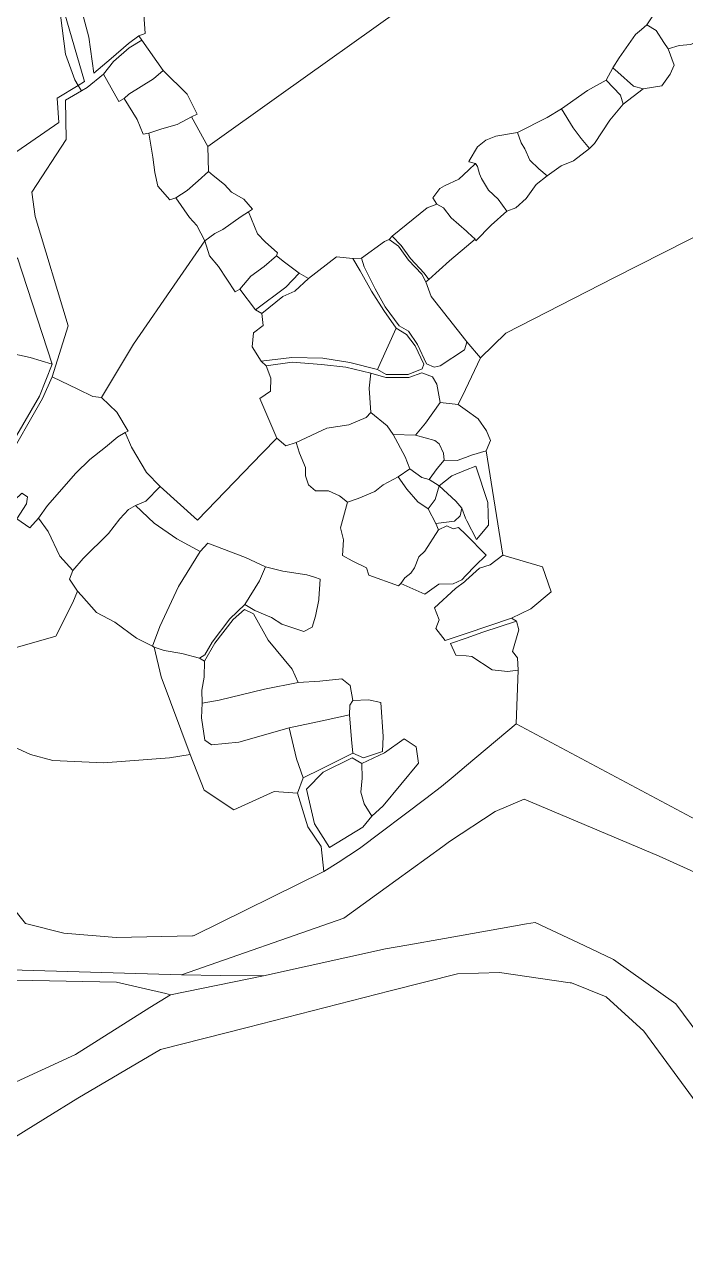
# Model space of a CAD drawing. Header units: metres. Extents: x 542555 to 550520, y 1840485 to 1846995.
# Drawn here: x 546761.7 to 546925, y 1842287.8 to 1842591.7 of the extents above; entities that cross this region are included whole.
import ezdxf

# ---------------------------------------------------------------- set-up
doc = ezdxf.new("R2010")
doc.units = ezdxf.units.M
doc.header["$MEASUREMENT"] = 0
doc.layers.add('Level 30', color=7, linetype='Continuous', lineweight=0)

msp = doc.modelspace()

# ---------------------------------------------------------------- linework, layer by layer
at = {"layer": 'Level 30', "color": 7, "linetype": 'Continuous', "lineweight": 0, "flags": 128}
for points in [[(546774.9084, 1842576.631), (546769.74, 1842573.51), (546770.14, 1842567.5), (546759.72, 1842560.31), (546747.83, 1842553.77), (546735.12, 1842560.61), (546711.15, 1842582.94), (546715.5, 1842598.3), (546733.83, 1842623.23), (546731.42, 1842627.58), (546741.37, 1842633.9), (546760.7578, 1842636.3566), (546762.65, 1842631.98), (546766.62, 1842621.97), (546768.55, 1842609.76), (546769.1254, 1842605.203), (546768.72, 1842604.3), (546769.6391, 1842601.1351), (546771.76, 1842584.34), (546774.11, 1842578.05), (546774.9084, 1842576.631)], [(546825.1, 1842574.5), (546806.93, 1842561.53), (546802.92, 1842568.85), (546804.32, 1842569.51), (546801.86, 1842574.44), (546795.89, 1842580.35), (546790.63, 1842587.83), (546789.92, 1842588.89), (546791.47, 1842589.5), (546791.13, 1842594.12), (546791.45, 1842597.7), (546789.04, 1842602.12), (546786.04, 1842604), (546785.54, 1842610.78), (546786.16, 1842614.85), (546787.48, 1842621.8), (546816.64, 1842620.88), (546854.03, 1842595.06), (546825.1, 1842574.5)], [(546791.47, 1842589.5), (546789.92, 1842588.89), (546787.35, 1842587.02), (546783.02, 1842583.26), (546778.76, 1842579.63), (546777.57, 1842588.56), (546776.19, 1842593.52), (546774.96, 1842598.81), (546774.92, 1842601.56), (546775.65, 1842602.33), (546778.39, 1842603.2), (546781.98, 1842603.35), (546786.04, 1842604), (546789.04, 1842602.12), (546791.45, 1842597.7), (546791.13, 1842594.12), (546791.47, 1842589.5)], [(546776.48, 1842577.58), (546774.9084, 1842576.631), (546774.11, 1842578.05), (546771.76, 1842584.34), (546769.6391, 1842601.1351), (546776.48, 1842577.58)], [(546923.48, 1842586.5), (546920.76, 1842585.71), (546919.64, 1842587.24), (546917.79, 1842590.17), (546915.48, 1842591.59), (546916.94, 1842593.83), (546923.31, 1842597.05), (546929.5, 1842601.04), (546931.17, 1842599.31), (546935.44, 1842592.94), (546930.1, 1842588.73), (546926.32, 1842586.74), (546923.48, 1842586.5)], [(546919.16, 1842576.51), (546914.54, 1842575.77), (546912.15, 1842576.45), (546908.28, 1842579.89), (546907.02, 1842580.98), (546908.61, 1842583.42), (546912.67, 1842589.22), (546914.14, 1842590.44), (546915.48, 1842591.59), (546917.79, 1842590.17), (546919.64, 1842587.24), (546920.76, 1842585.71), (546922.21, 1842581.67), (546921.26, 1842579.38), (546919.16, 1842576.51)], [(546790.63, 1842587.83), (546795.89, 1842580.35), (546793.52, 1842578.22), (546787.45, 1842574.49), (546786.23, 1842573.41), (546784.93, 1842572.65), (546781.17, 1842579.43), (546783.59, 1842582.51), (546787.49, 1842585.95), (546790.63, 1842587.83)], [(546788.57, 1842512.73), (546780.63, 1842499.54), (546778.56, 1842499.73), (546774.83, 1842501.57), (546768.5, 1842504.58), (546772.41, 1842517.25), (546764.23, 1842544.27), (546763.42, 1842550.24), (546771.92, 1842563.27), (546771.73, 1842573.01), (546775.6816, 1842575.2566), (546777.13, 1842576.08), (546781.17, 1842579.43), (546784.93, 1842572.65), (546786.23, 1842573.41), (546789.46, 1842568.18), (546790.97, 1842564.61), (546792.4, 1842564.82), (546793.32, 1842558.94), (546793.84, 1842555.12), (546794.58, 1842551.77), (546797.57, 1842548.32), (546799.01, 1842548.83), (546802.41, 1842544.02), (546804.25, 1842542), (546806.22, 1842538.25), (546799.3619, 1842528.334), (546788.57, 1842512.73)], [(546804.32, 1842569.51), (546802.92, 1842568.85), (546799.33, 1842566.96), (546795.6, 1842565.9), (546792.4, 1842564.82), (546790.97, 1842564.61), (546789.46, 1842568.18), (546786.23, 1842573.41), (546787.45, 1842574.49), (546793.52, 1842578.22), (546795.89, 1842580.35), (546801.86, 1842574.44), (546804.32, 1842569.51)], [(546914.54, 1842575.77), (546909.64, 1842572), (546908.93, 1842574.23), (546905.41, 1842577.9), (546907.02, 1842580.98), (546908.28, 1842579.89), (546912.15, 1842576.45), (546914.54, 1842575.77)], [(546902.52, 1842562.28), (546901.25, 1842561.04), (546899.25, 1842563.53), (546897.21, 1842566.14), (546894.39, 1842570.84), (546900.76, 1842575.37), (546905.41, 1842577.9), (546908.93, 1842574.23), (546909.64, 1842572), (546906.28, 1842568.05), (546902.52, 1842562.28)], [(546894.31, 1842556.72), (546890.82, 1842554.32), (546888.75, 1842556.05), (546886.51, 1842558.18), (546885.29, 1842560.98), (546884.37, 1842562.46), (546883.5, 1842565), (546890.84, 1842568.68), (546894.39, 1842570.84), (546897.21, 1842566.14), (546899.25, 1842563.53), (546901.25, 1842561.04), (546897.32, 1842557.96), (546894.31, 1842556.72)], [(546806.93, 1842561.53), (546807.15, 1842555.36), (546804.57, 1842553.08), (546801.81, 1842550.7), (546799.01, 1842548.83), (546797.57, 1842548.32), (546794.58, 1842551.77), (546793.84, 1842555.12), (546793.32, 1842558.94), (546792.4, 1842564.82), (546795.6, 1842565.9), (546799.33, 1842566.96), (546802.92, 1842568.85), (546806.93, 1842561.53)], [(546883.09, 1842546.37), (546880.85, 1842545.55), (546878.75, 1842548.49), (546876.35, 1842550.74), (546874.55, 1842553.66), (546874.1, 1842554.76), (546873.61, 1842556.59), (546873.13, 1842557.32), (546871.533, 1842557.7589), (546871.42, 1842557.79), (546871.5492, 1842558.0065), (546873.61, 1842561.46), (546875.62, 1842563.1), (546878.1, 1842564.12), (546883.5, 1842565), (546884.37, 1842562.46), (546885.29, 1842560.98), (546886.51, 1842558.18), (546888.75, 1842556.05), (546890.82, 1842554.32), (546888.13, 1842552.16), (546885.65, 1842548.65), (546883.09, 1842546.37)], [(546807.15, 1842555.36), (546808.3, 1842554.34), (546811.04, 1842552.18), (546812.79, 1842550.29), (546815.88, 1842548.56), (546817.96, 1842546.03), (546817.01, 1842545.4), (546815.2, 1842544.21), (546810.62, 1842541.03), (546808.69, 1842540.07), (546806.22, 1842538.25), (546804.25, 1842542), (546802.41, 1842544.02), (546799.01, 1842548.83), (546801.81, 1842550.7), (546804.57, 1842553.08), (546807.15, 1842555.36)], [(546873.22, 1842538.24), (546873, 1842538.63), (546871.25, 1842540.29), (546870.9109, 1842540.5835), (546867.09, 1842543.89), (546865.21, 1842546.4), (546863.54, 1842547.32), (546862.56, 1842548.85), (546864.31, 1842551.18), (546865.43, 1842551.82), (546868.97, 1842553.49), (546871.4006, 1842555.7277), (546873.13, 1842557.32), (546873.61, 1842556.59), (546874.1, 1842554.76), (546874.55, 1842553.66), (546876.35, 1842550.74), (546878.75, 1842548.49), (546880.85, 1842545.55), (546876.96, 1842542.06), (546873.22, 1842538.24)], [(546866.7, 1842533.32), (546861.55, 1842528.69), (546860.41, 1842530.25), (546857.06, 1842533.86), (546854.76, 1842537.03), (546852.5, 1842539.36), (546861.19, 1842546.34), (546863.54, 1842547.32), (546865.21, 1842546.4), (546867.09, 1842543.89), (546870.9109, 1842540.5835), (546871.25, 1842540.29), (546873, 1842538.63), (546870.8812, 1842536.8441), (546866.7, 1842533.32)], [(546817.01, 1842545.4), (546819.26, 1842539.97), (546821.11, 1842537.95), (546824.16, 1842535.22), (546823.88, 1842534.52), (546820.84, 1842531.86), (546817.54, 1842529.51), (546814.88, 1842526.25), (546813.71, 1842525.59), (546809.56, 1842531.87), (546807.39, 1842534.48), (546806.22, 1842538.25), (546808.69, 1842540.07), (546810.62, 1842541.03), (546815.2, 1842544.21), (546817.01, 1842545.4)], [(546804.41, 1842469.18), (546795.16, 1842477.5), (546791.81, 1842480.94), (546788.04, 1842487.24), (546786.51, 1842490.83), (546787.22, 1842491.21), (546784.48, 1842495.86), (546780.63, 1842499.54), (546788.57, 1842512.73), (546799.3619, 1842528.334), (546806.22, 1842538.25), (546807.39, 1842534.48), (546809.56, 1842531.87), (546813.71, 1842525.59), (546814.88, 1842526.25), (546818.74, 1842521.14), (546820.26, 1842520.28), (546820.59, 1842517.27), (546818.2, 1842515.47), (546817.88, 1842512), (546820.17, 1842508.45), (546821.38, 1842507.32), (546822.49, 1842504.32), (546822.41, 1842501.05), (546819.84, 1842499.26), (546823.99, 1842489.44), (546820.3972, 1842485.7224), (546804.41, 1842469.18)], [(546845.55, 1842531.84), (546844.94, 1842533.96), (546850.64, 1842538.02), (546851.77, 1842538.54), (546854.07, 1842536.87), (546856.55, 1842533.42), (546859.83, 1842529.99), (546860.85, 1842528.08), (546862.11, 1842524.45), (546870.6966, 1842513.6079), (546870.98, 1842513.25), (546870.6864, 1842512.3314), (546870.36, 1842511.31), (546864.37, 1842507.36), (546862.85, 1842506.98), (546861.01, 1842507.85), (546858.75, 1842512.59), (546856.55, 1842515.87), (546854.2, 1842517.22), (546850.75, 1842521.88), (546848.34, 1842526.34), (546845.55, 1842531.84)], [(546861.55, 1842528.69), (546860.85, 1842528.08), (546859.83, 1842529.99), (546856.55, 1842533.42), (546854.07, 1842536.87), (546851.77, 1842538.54), (546852.5, 1842539.36), (546854.76, 1842537.03), (546857.06, 1842533.86), (546860.41, 1842530.25), (546861.55, 1842528.69)], [(546763.07, 1842509.42), (546757.72, 1842510.58), (546757.67, 1842511.46), (546758.27, 1842513.3), (546757.06, 1842515.99), (546756.46, 1842519.78), (546753.49, 1842522.51), (546752.44, 1842526.12), (546759.89, 1842533.99), (546768.43, 1842507.74), (546763.07, 1842509.42)], [(546823.88, 1842534.52), (546825.92, 1842532.95), (546829.55, 1842530.25), (546826.2, 1842526.75), (546818.74, 1842521.14), (546814.88, 1842526.25), (546817.54, 1842529.51), (546820.84, 1842531.86), (546823.88, 1842534.52)], [(546842.75, 1842533.88), (546844.63, 1842530.78), (546847.4, 1842525.77), (546850.49, 1842520.97), (546853.5, 1842516.61), (546849.55, 1842507.92), (546848.91, 1842506.44), (546842.02, 1842508.19), (546835.41, 1842509.23), (546827.69, 1842509.36), (546820.17, 1842508.45), (546817.88, 1842512), (546818.2, 1842515.47), (546820.59, 1842517.27), (546820.26, 1842520.28), (546825.52, 1842524.49), (546828.42, 1842525.82), (546831.81, 1842528.95), (546838.72, 1842534.3), (546842.75, 1842533.88)], [(546870.6003, 1842501.4935), (546868.84, 1842497.81), (546864.39, 1842498.25), (546863.58, 1842502.84), (546862.51, 1842504.61), (546859.83, 1842505.57), (546856.62, 1842504.43), (546850.92, 1842504.47), (546847.24, 1842505.51), (546841.08, 1842507.04), (546835.08, 1842507.64), (546827.79, 1842508.27), (546821.38, 1842507.32), (546820.17, 1842508.45), (546827.69, 1842509.36), (546835.41, 1842509.23), (546842.02, 1842508.19), (546848.91, 1842506.44), (546851.01, 1842505.23), (546856.44, 1842505.17), (546859.95, 1842506.6), (546860.31, 1842507.72), (546858.16, 1842512.28), (546856.08, 1842515.08), (546853.5, 1842516.61), (546850.49, 1842520.97), (546847.4, 1842525.77), (546844.63, 1842530.78), (546842.75, 1842533.88), (546844.94, 1842533.96), (546845.55, 1842531.84), (546848.34, 1842526.34), (546850.75, 1842521.88), (546854.2, 1842517.22), (546856.55, 1842515.87), (546858.75, 1842512.59), (546861.01, 1842507.85), (546862.85, 1842506.98), (546864.37, 1842507.36), (546870.36, 1842511.31), (546870.6864, 1842512.3314), (546870.98, 1842513.25), (546874.35, 1842509.34), (546870.6003, 1842501.4935)], [(546829.55, 1842530.25), (546831.81, 1842528.95), (546828.42, 1842525.82), (546825.52, 1842524.49), (546820.26, 1842520.28), (546818.74, 1842521.14), (546826.2, 1842526.75), (546829.55, 1842530.25)], [(546851.01, 1842505.23), (546848.91, 1842506.44), (546849.55, 1842507.92), (546853.5, 1842516.61), (546856.08, 1842515.08), (546858.16, 1842512.28), (546860.31, 1842507.72), (546859.95, 1842506.6), (546856.44, 1842505.17), (546851.01, 1842505.23)], [(546757.72, 1842510.58), (546763.07, 1842509.42), (546768.43, 1842507.74), (546765.34, 1842499.81), (546755.55, 1842483.12), (546752.39, 1842476.07), (546750.47, 1842475.71), (546747.2, 1842477.2), (546743.2, 1842477.95), (546740.49, 1842478.94), (546737.88, 1842481.93), (546738.23, 1842484.07), (546740.18, 1842487.27), (546743.09, 1842487.66), (546744.55, 1842489.89), (546745.62, 1842495.99), (546748.57, 1842508.52), (546751.32, 1842509.23), (546754.28, 1842510.52), (546757.55, 1842510.62), (546757.72, 1842510.58)], [(546821.38, 1842507.32), (546827.79, 1842508.27), (546835.08, 1842507.64), (546841.08, 1842507.04), (546847.24, 1842505.51), (546846.83, 1842501.81), (546847.22, 1842495.79), (546846.09, 1842494.53), (546841.82, 1842492.73), (546836.4, 1842491.9), (546828.82, 1842488.42), (546826.26, 1842487.58), (546823.99, 1842489.44), (546819.84, 1842499.26), (546822.41, 1842501.05), (546822.49, 1842504.32), (546821.38, 1842507.32)], [(546847.24, 1842505.51), (546850.92, 1842504.47), (546856.62, 1842504.43), (546859.83, 1842505.57), (546862.51, 1842504.61), (546863.58, 1842502.84), (546864.39, 1842498.25), (546860.77, 1842493.18), (546858.28, 1842490.22), (546852.78, 1842490.35), (546851.26, 1842492.5), (546847.22, 1842495.79), (546846.83, 1842501.81), (546847.24, 1842505.51)], [(546876.85, 1842488.87), (546875.74, 1842486.36), (546872.11, 1842485.24), (546870.6174, 1842484.7088), (546868.57, 1842483.98), (546865.34, 1842484.03), (546865.16, 1842485.72), (546864.13, 1842488.02), (546863.07, 1842488.92), (546858.28, 1842490.22), (546860.77, 1842493.18), (546864.39, 1842498.25), (546868.84, 1842497.81), (546870.5742, 1842496.5402), (546873.77, 1842494.2), (546875.85, 1842491.31), (546876.85, 1842488.87)], [(546856.91, 1842481.9), (546853.98, 1842479.87), (546850.3, 1842477.92), (546848.26, 1842476.24), (546844.08, 1842474.57), (546841.44, 1842473.61), (546839.49, 1842475.24), (546836.8, 1842476.48), (546833.58, 1842476.48), (546831.79, 1842477.95), (546831.12, 1842480.17), (546831.08, 1842482.21), (546829.6, 1842485.75), (546828.82, 1842488.42), (546836.4, 1842491.9), (546841.82, 1842492.73), (546846.09, 1842494.53), (546847.22, 1842495.79), (546851.26, 1842492.5), (546852.78, 1842490.35), (546855.75, 1842484.81), (546856.91, 1842481.9)], [(546786.51, 1842490.83), (546788.04, 1842487.24), (546791.81, 1842480.94), (546795.16, 1842477.5), (546791.6, 1842473.93), (546789.05, 1842472.79), (546787.31, 1842471.83), (546785.2, 1842469.49), (546782.42, 1842465.93), (546776.13, 1842459.71), (546773.61, 1842456.74), (546770.33, 1842460.34), (546767.45, 1842466.43), (546765.09, 1842469.66), (546767.32, 1842472.81), (546774.29, 1842480.85), (546777.79, 1842484.16), (546781.68, 1842487.21), (546784.69, 1842489.82), (546786.51, 1842490.83)], [(546858.28, 1842490.22), (546863.07, 1842488.92), (546864.13, 1842488.02), (546865.16, 1842485.72), (546865.34, 1842484.03), (546863.65, 1842481.93), (546861.64, 1842479.21), (546859.82, 1842479.72), (546856.91, 1842481.9), (546855.75, 1842484.81), (546852.78, 1842490.35), (546858.28, 1842490.22)], [(546861.64, 1842479.21), (546864.15, 1842477.67), (546863.15, 1842474.34), (546861.43, 1842471.99), (546858.88, 1842473.74), (546856.1, 1842476.82), (546853.98, 1842479.87), (546856.91, 1842481.9), (546859.82, 1842479.72), (546861.64, 1842479.21)], [(546870.6723, 1842469.716), (546869.76, 1842472.18), (546868.22, 1842473.93), (546864.15, 1842477.67), (546867.23, 1842480.15), (546870.6291, 1842481.5153), (546873.23, 1842482.56), (546876.17, 1842473.58), (546876.36, 1842467.96), (546873.34, 1842464.39), (546870.93, 1842469.02), (546870.6723, 1842469.716)], [(546863.34, 1842468.37), (546863.93, 1842466.77), (546860.56, 1842461.56), (546859.08, 1842460.17), (546858.06, 1842457.44), (546857.1, 1842456.12), (546855.65, 1842454.91), (546854.63, 1842453.56), (546854.05, 1842452.95), (546846.78, 1842455.62), (546846.18, 1842457.38), (546842.66, 1842459.16), (546840.22, 1842460.48), (546840.48, 1842464.35), (546839.76, 1842467.34), (546841.44, 1842473.61), (546844.08, 1842474.57), (546848.26, 1842476.24), (546850.3, 1842477.92), (546853.98, 1842479.87), (546856.1, 1842476.82), (546858.88, 1842473.74), (546861.43, 1842471.99), (546863.34, 1842468.37)], [(546758.79, 1842437.52), (546741.08, 1842425.83), (546739.41, 1842432.9), (546739.21, 1842447.99), (546753.16, 1842475.53), (546756.1, 1842474.16), (546757.63, 1842474.85), (546759.12, 1842474.12), (546760.95, 1842475.89), (546762.41, 1842474.95), (546762.13, 1842473.26), (546759.76, 1842469.54), (546762.93, 1842467.33), (546765.09, 1842469.66), (546767.45, 1842466.43), (546770.33, 1842460.34), (546773.61, 1842456.74), (546772.76, 1842454.64), (546774.75, 1842451.69), (546773.59, 1842448.83), (546769.41, 1842440.54), (546758.79, 1842437.52)], [(546867.92, 1842468.91), (546863.34, 1842468.37), (546861.43, 1842471.99), (546863.15, 1842474.34), (546864.15, 1842477.67), (546868.22, 1842473.93), (546869.76, 1842472.18), (546869.33, 1842470.26), (546867.92, 1842468.91)], [(546789.05, 1842472.79), (546793.71, 1842468.47), (546799.32, 1842464.56), (546805.05, 1842461.45), (546799.66, 1842452.78), (546795.1, 1842442.93), (546793.29, 1842438.04), (546789.35, 1842440.03), (546783.94, 1842443.99), (546779.47, 1842446.37), (546775.7, 1842450.6), (546774.75, 1842451.69), (546772.76, 1842454.64), (546773.61, 1842456.74), (546776.13, 1842459.71), (546782.42, 1842465.93), (546785.2, 1842469.49), (546787.31, 1842471.83), (546789.05, 1842472.79)], [(546863.93, 1842466.77), (546866.01, 1842467.78), (546867.57, 1842467.05), (546868.94, 1842467.4), (546870.6872, 1842465.6322), (546875.72, 1842460.54), (546872.99, 1842457.95), (546870.7241, 1842455.5391), (546869.71, 1842454.46), (546867.61, 1842453.49), (546864.02, 1842453.41), (546860.62, 1842450.9), (546854.63, 1842453.56), (546855.65, 1842454.91), (546857.1, 1842456.12), (546858.06, 1842457.44), (546859.08, 1842460.17), (546860.56, 1842461.56), (546863.93, 1842466.77)], [(546805.05, 1842461.45), (546806.92, 1842463.48), (546816.28, 1842459.94), (546821.23, 1842457.67), (546819.69, 1842454.23), (546816.09, 1842448.39), (546812.38, 1842444.81), (546808, 1842439.08), (546806.2, 1842435.92), (546804.88, 1842435.12), (546800.55, 1842436.24), (546796.12, 1842436.97), (546793.71, 1842437.8), (546793.29, 1842438.04), (546795.1, 1842442.93), (546799.66, 1842452.78), (546805.05, 1842461.45)], [(546886.8, 1842447.28), (546881.99, 1842444.95), (546870.7767, 1842441.1779), (546865.64, 1842439.45), (546863.28, 1842442.44), (546864.11, 1842444.59), (546863, 1842447.5), (546868.2, 1842452.32), (546870.36, 1842453.94), (546870.7288, 1842454.2789), (546874.06, 1842457.34), (546876.7, 1842458.2), (546879.86, 1842460.55), (546889.65, 1842457.68), (546891.83, 1842451.45), (546886.8, 1842447.28)], [(546821.23, 1842457.67), (546825.51, 1842456.62), (546831.39, 1842455.72), (546833.2909, 1842455.0786), (546834.68, 1842454.61), (546834.4, 1842449.75), (546834.3487, 1842449.4816), (546833.58, 1842445.46), (546832.74, 1842442.79), (546830.64, 1842441.71), (546825.27, 1842443.52), (546822.66, 1842445.17), (546818.54, 1842446.9), (546816.09, 1842448.39), (546819.69, 1842454.23), (546821.23, 1842457.67)], [(546763.1, 1842411.29), (546754.67, 1842415.19), (546745.26, 1842422.08), (546741.08, 1842425.83), (546758.79, 1842437.52), (546769.41, 1842440.54), (546773.59, 1842448.83), (546774.75, 1842451.69), (546775.7, 1842450.6), (546779.47, 1842446.37), (546783.94, 1842443.99), (546789.35, 1842440.03), (546793.29, 1842438.04), (546793.71, 1842437.8), (546795.41, 1842430.48), (546802.58, 1842411.27), (546797.44, 1842410.43), (546781.16, 1842409.26), (546768.61, 1842409.83), (546763.1, 1842411.29)], [(546809.78, 1842424.72), (546805.56, 1842423.94), (546805.43, 1842427.19), (546806.08, 1842430.42), (546806.13, 1842434.38), (546808.65, 1842438.84), (546813.25, 1842444.66), (546815.99, 1842447.11), (546818.24, 1842446.04), (546821.85, 1842439.51), (546827.8, 1842432.34), (546829.26, 1842429.09), (546820.94, 1842427.44), (546809.78, 1842424.72)], [(546883.46, 1842435.17), (546883.63, 1842432.17), (546881.05, 1842431.83), (546877.2, 1842432.18), (546872.16, 1842435.53), (546870.797, 1842435.6316), (546868.27, 1842435.82), (546866.91, 1842438.68), (546870.7809, 1842440.0362), (546874.93, 1842441.49), (546883.21, 1842444.2), (546883.78, 1842442.09), (546882.29, 1842436.72), (546883.46, 1842435.17)], [(546830.55, 1842405.53), (546829.11, 1842401.77), (546823.33, 1842402.12), (546813.39, 1842397.63), (546806.08, 1842402.45), (546802.58, 1842411.27), (546795.41, 1842430.48), (546793.71, 1842437.8), (546796.12, 1842436.97), (546800.55, 1842436.24), (546804.88, 1842435.12), (546806.13, 1842434.38), (546806.08, 1842430.42), (546805.43, 1842427.19), (546805.56, 1842423.94), (546805.41, 1842420.31), (546806.21, 1842414.84), (546807.86, 1842413.69), (546814.63, 1842414.36), (546827.09, 1842417.9), (546828.83, 1842410.22), (546830.55, 1842405.53)], [(546829.26, 1842429.09), (546834.61, 1842429.4), (546840.07, 1842429.99), (546842.16, 1842428.3), (546842.8, 1842424.66), (546842.08, 1842423.51), (546841.93, 1842421.09), (546835.22, 1842419.57), (546827.09, 1842417.9), (546814.63, 1842414.36), (546807.86, 1842413.69), (546806.21, 1842414.84), (546805.41, 1842420.31), (546805.56, 1842423.94), (546809.78, 1842424.72), (546820.94, 1842427.44), (546829.26, 1842429.09)], [(546842.8, 1842424.66), (546846.65, 1842424.78), (546849.67, 1842424.18), (546850.25, 1842415.75), (546850.08, 1842412), (546845.45, 1842410.45), (546842.76, 1842411.6), (546842.44, 1842415), (546841.93, 1842421.09), (546842.08, 1842423.51), (546842.8, 1842424.66)], [(546835.07, 1842407.76), (546830.55, 1842405.53), (546828.83, 1842410.22), (546827.09, 1842417.9), (546835.22, 1842419.57), (546841.93, 1842421.09), (546842.44, 1842415), (546842.76, 1842411.6), (546835.07, 1842407.76)], [(546835.66, 1842382.36), (546803.5368, 1842366.5469), (546803.1598, 1842366.446), (546784.28, 1842366.03), (546771.37, 1842367.1), (546761.87, 1842369.5), (546753.42, 1842380.07), (546752.97, 1842388.1), (546754.9, 1842404.9), (546754.67, 1842415.19), (546763.1, 1842411.29), (546768.61, 1842409.83), (546781.16, 1842409.26), (546797.44, 1842410.43), (546802.58, 1842411.27), (546806.08, 1842402.45), (546813.39, 1842397.63), (546823.33, 1842402.12), (546829.11, 1842401.77), (546831.65, 1842393.45), (546834.99, 1842388.56), (546835.66, 1842382.36)], [(546845.04, 1842409.05), (546850.63, 1842411.66), (546855.44, 1842415.16), (546858.4, 1842413.15), (546859.04, 1842409.13), (546850.25, 1842398.57), (546847.47, 1842396.06), (546845.61, 1842399.07), (546844.75, 1842402.02), (546845.1, 1842405.47), (546845.04, 1842409.05)], [(546842.62, 1842410.45), (546845.04, 1842409.05), (546845.1, 1842405.47), (546844.75, 1842402.02), (546845.61, 1842399.07), (546847.47, 1842396.06), (546845.27, 1842393.34), (546837.03, 1842388.29), (546833.28, 1842394.16), (546831.37, 1842402.69), (546835.42, 1842406.89), (546842.62, 1842410.45)], [(546784.36, 1842355.03), (546796.5514, 1842352.2005), (546797.76, 1842351.92), (546792.65, 1842348.78), (546774.22, 1842337.13), (546757.42, 1842329.42), (546756.8479, 1842331.2819), (546752.27, 1842346.18), (546752.22, 1842352.74), (546754.48, 1842354.6), (546759.52, 1842355.53), (546784.36, 1842355.03)]]:
    msp.add_lwpolyline(points, close=True, dxfattribs=at)
for points in [[(546776.19, 1842593.52), (546777.57, 1842588.56), (546778.76, 1842579.63), (546783.02, 1842583.26), (546787.35, 1842587.02), (546789.92, 1842588.89), (546789.92, 1842588.89), (546790.63, 1842587.83), (546787.49, 1842585.95), (546783.59, 1842582.51), (546781.17, 1842579.43), (546777.13, 1842576.08), (546775.6816, 1842575.2566), (546774.9084, 1842576.631), (546776.48, 1842577.58), (546769.6391, 1842601.1351)], [(546916.94, 1842593.83), (546915.48, 1842591.59), (546914.14, 1842590.44), (546912.67, 1842589.22), (546908.61, 1842583.42), (546907.02, 1842580.98), (546905.41, 1842577.9), (546900.76, 1842575.37), (546894.39, 1842570.84), (546890.84, 1842568.68), (546883.5, 1842565), (546878.1, 1842564.12), (546875.62, 1842563.1), (546873.61, 1842561.46), (546871.5492, 1842558.0065), (546871.42, 1842557.79), (546871.533, 1842557.7589), (546873.13, 1842557.32), (546871.4006, 1842555.7277), (546868.97, 1842553.49), (546865.43, 1842551.82), (546864.31, 1842551.18), (546862.56, 1842548.85), (546863.54, 1842547.32), (546861.19, 1842546.34), (546852.5, 1842539.36), (546851.77, 1842538.54), (546850.64, 1842538.02), (546844.94, 1842533.96), (546842.75, 1842533.88), (546838.72, 1842534.3), (546831.81, 1842528.95), (546829.55, 1842530.25), (546825.92, 1842532.95), (546823.88, 1842534.52), (546824.16, 1842535.22), (546821.11, 1842537.95), (546819.26, 1842539.97), (546817.01, 1842545.4), (546817.96, 1842546.03), (546815.88, 1842548.56), (546812.79, 1842550.29), (546811.04, 1842552.18), (546808.3, 1842554.34), (546807.15, 1842555.36), (546806.93, 1842561.53), (546825.1, 1842574.5), (546854.03, 1842595.06)], [(546931.69, 1842541.41), (546907.48, 1842529.2), (546880.63, 1842515.42), (546880.63, 1842515.42), (546874.35, 1842509.34), (546870.98, 1842513.25), (546870.6966, 1842513.6079), (546862.11, 1842524.45), (546860.85, 1842528.08), (546861.55, 1842528.69), (546866.7, 1842533.32), (546870.8812, 1842536.8441), (546873, 1842538.63), (546873.22, 1842538.24), (546876.96, 1842542.06), (546880.85, 1842545.55), (546883.09, 1842546.37), (546885.65, 1842548.65), (546888.13, 1842552.16), (546890.82, 1842554.32), (546894.31, 1842556.72), (546897.32, 1842557.96), (546901.25, 1842561.04), (546902.52, 1842562.28), (546906.28, 1842568.05), (546909.64, 1842572), (546914.54, 1842575.77), (546919.16, 1842576.51), (546921.26, 1842579.38), (546922.21, 1842581.67), (546920.76, 1842585.71), (546923.48, 1842586.5), (546926.32, 1842586.74)], [(546759.72, 1842560.31), (546770.14, 1842567.5), (546769.74, 1842573.51), (546774.9084, 1842576.631), (546775.6816, 1842575.2566), (546775.6816, 1842575.2566), (546771.73, 1842573.01), (546771.92, 1842563.27), (546763.42, 1842550.24), (546764.23, 1842544.27), (546772.41, 1842517.25), (546768.5, 1842504.58), (546766.05, 1842499.25), (546756.76, 1842482.95)], [(546959.75, 1842378.02), (546883.17, 1842418.83), (546883.63, 1842432.17), (546883.46, 1842435.17), (546882.29, 1842436.72), (546883.78, 1842442.09), (546883.21, 1842444.2), (546881.99, 1842444.95), (546886.8, 1842447.28), (546891.83, 1842451.45), (546889.65, 1842457.68), (546879.86, 1842460.55), (546875.74, 1842486.36), (546876.85, 1842488.87), (546875.85, 1842491.31), (546873.77, 1842494.2), (546870.5742, 1842496.5402), (546868.84, 1842497.81), (546870.6003, 1842501.4935), (546874.35, 1842509.34), (546880.63, 1842515.42), (546907.48, 1842529.2), (546931.69, 1842541.41)], [(546755.55, 1842483.12), (546765.34, 1842499.81), (546768.43, 1842507.74), (546759.89, 1842533.99)], [(546756.76, 1842482.95), (546766.05, 1842499.25), (546768.5, 1842504.58), (546774.83, 1842501.57), (546778.56, 1842499.73), (546780.63, 1842499.54), (546784.48, 1842495.86), (546787.22, 1842491.21), (546787.22, 1842491.21), (546786.51, 1842490.83), (546784.69, 1842489.82), (546781.68, 1842487.21), (546777.79, 1842484.16), (546774.29, 1842480.85), (546767.32, 1842472.81), (546765.09, 1842469.66), (546762.93, 1842467.33), (546759.76, 1842469.54), (546762.13, 1842473.26), (546762.41, 1842474.95), (546760.95, 1842475.89)], [(546753.42, 1842380.07), (546761.87, 1842369.5), (546771.37, 1842367.1), (546784.28, 1842366.03), (546803.1598, 1842366.446), (546803.34, 1842366.45), (546803.5368, 1842366.5469), (546835.66, 1842382.36), (546839.1601, 1842384.6417), (546844.45, 1842388.09), (546860.8265, 1842400.4511), (546864.72, 1842403.39), (546867.5982, 1842405.7986), (546870.896, 1842408.5584), (546883.17, 1842418.83), (546959.75, 1842378.02)], [(546945.27, 1842374.09), (546918.53, 1842386.15), (546885.12, 1842400.28), (546877.99, 1842397.21), (546866.7, 1842389.79), (546865.01, 1842388.5579), (546853.45, 1842380.13), (546840.54, 1842370.86), (546800.43, 1842356.82), (546758.28, 1842358.04), (546748.34, 1842357.66), (546738.68, 1842352.61), (546722.3, 1842336.24), (546715.33, 1842330.15), (546706, 1842322.82), (546698.1, 1842319.78), (546691.68, 1842315.6), (546685.23, 1842311.05), (546680.96, 1842308.59), (546662.39, 1842294.64), (546639.58, 1842286.64)], [(546932.35, 1842336.61), (546922.65, 1842349.67), (546907.24, 1842360.66), (546899.97, 1842364.1), (546887.88, 1842369.81), (546885.68, 1842369.42), (546879.3105, 1842368.2934), (546865.44, 1842365.84), (546856.1199, 1842364.193), (546850.84, 1842363.26), (546840.84, 1842361.05), (546820.7, 1842356.6), (546810.039, 1842356.7157), (546800.43, 1842356.82), (546840.54, 1842370.86), (546853.45, 1842380.13), (546865.01, 1842388.5579), (546866.7, 1842389.79), (546877.99, 1842397.21), (546885.12, 1842400.28), (546918.53, 1842386.15), (546945.27, 1842374.09)], [(546757.42, 1842329.42), (546774.22, 1842337.13), (546792.65, 1842348.78), (546797.76, 1842351.92), (546820.7, 1842356.6), (546840.84, 1842361.05), (546850.84, 1842363.26), (546856.1199, 1842364.193), (546865.44, 1842365.84), (546879.3105, 1842368.2934), (546885.68, 1842369.42), (546887.88, 1842369.81), (546899.97, 1842364.1), (546907.24, 1842360.66), (546922.65, 1842349.67), (546932.35, 1842336.61)], [(546959.43, 1842281.98), (546914.74, 1842342.9), (546905.41, 1842351.4), (546896.87, 1842354.84), (546896.4978, 1842354.8944), (546879.02, 1842357.45), (546868.66, 1842357.11), (546851.9812, 1842352.8626), (546816.63, 1842343.86), (546795.21, 1842338.4), (546774.82, 1842326.4), (546766.86, 1842321.46), (546726.32, 1842296.32)], [(546758.28, 1842358.04), (546800.43, 1842356.82), (546800.43, 1842356.82), (546810.039, 1842356.7157), (546820.7, 1842356.6), (546797.76, 1842351.92), (546796.5514, 1842352.2005), (546784.36, 1842355.03), (546759.52, 1842355.53)]]:
    msp.add_lwpolyline(points, dxfattribs=at)

doc.saveas('drawing.dxf')
